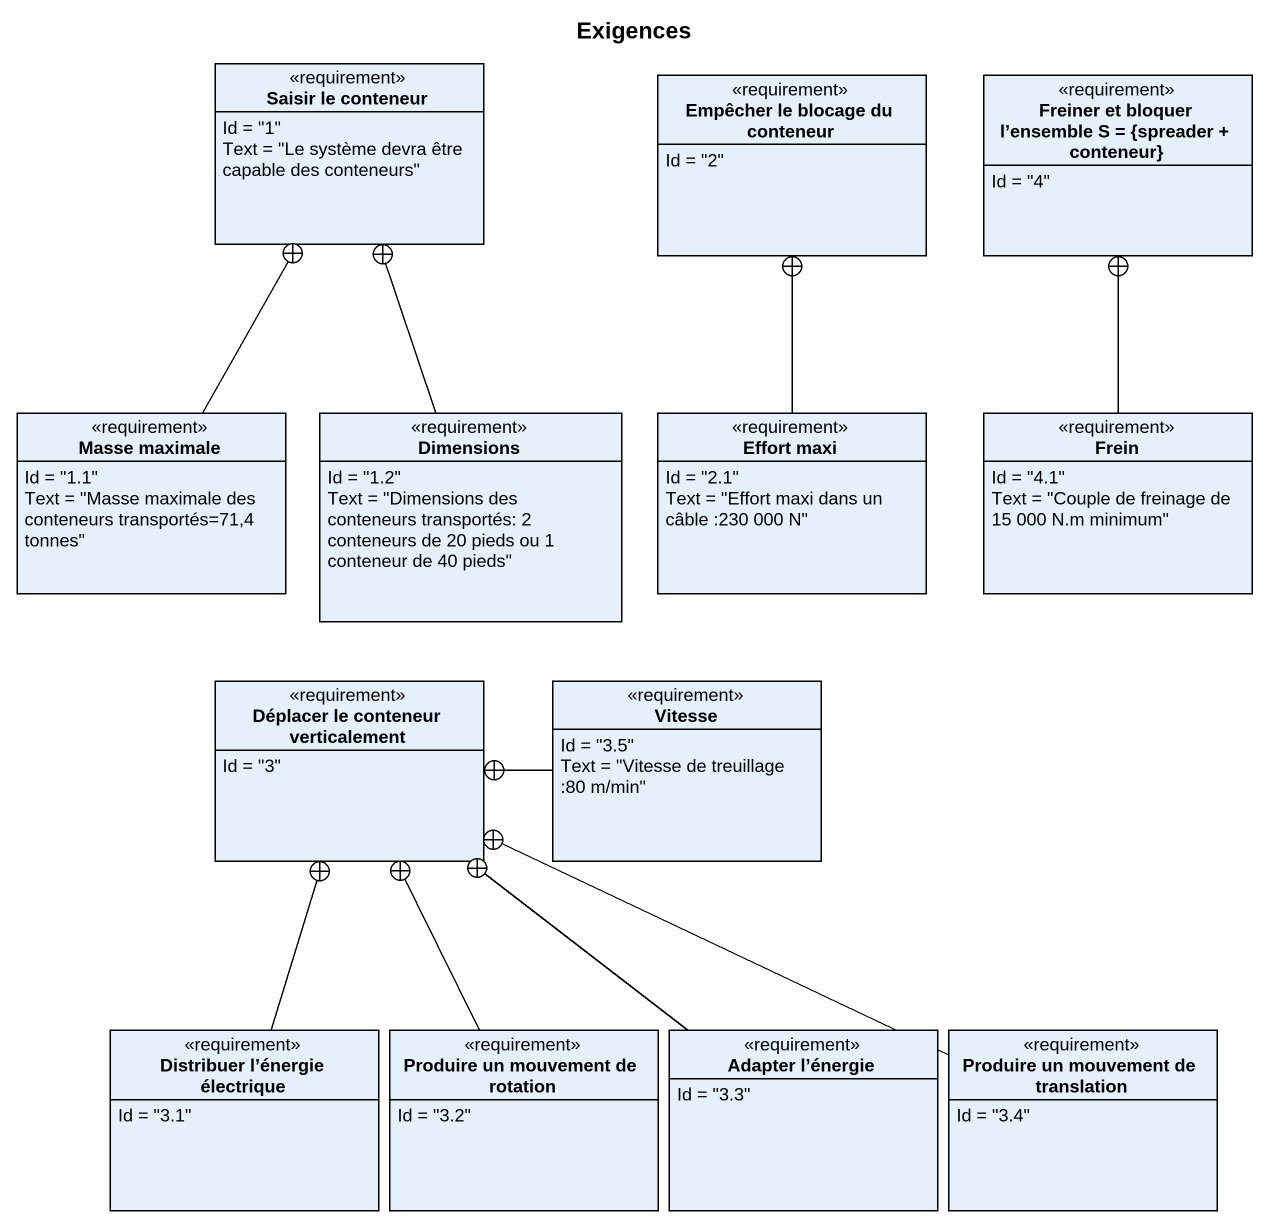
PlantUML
@startuml
title Exigences
hide circle
hide empty members
class "Saisir le conteneur" as Saisir_le_conteneur <<requirement>> {
  Id = "1"
  Text = "Le système devra être capable des conteneurs"
}
class "Empêcher le blocage du conteneur" as Empêcher_le_blocage_du <<requirement>> {
  Id = "2"
}
class "Freiner et bloquer l’ensemble S = {spreader + conteneur}" as Freiner_et_bloquer_l <<requirement>> {
  Id = "4"
}
class "Masse maximale" as Masse_maximale <<requirement>> {
  Id = "1.1"
  Text = "Masse maximale des conteneurs transportés=71,4 tonnes"
}
class Dimensions <<requirement>> {
  Id = "1.2"
  Text = "Dimensions des conteneurs transportés: 2 conteneurs de 20 pieds ou 1 conteneur de 40 pieds"
}
class "Effort maxi" as Effort_maxi <<requirement>> {
  Id = "2.1"
  Text = "Effort maxi dans un câble :230 000 N"
}
class Frein <<requirement>> {
  Id = "4.1"
  Text = "Couple de freinage de 15 000 N.m minimum"
}
class "Déplacer le conteneur verticalement" as Déplacer_le_conteneur <<requirement>> {
  Id = "3"
}
class Vitesse <<requirement>> {
  Id = "3.5"
  Text = "Vitesse de treuillage :80 m/min"
}
class "Distribuer l’énergie électrique" as Distribuer_l_énergie <<requirement>> {
  Id = "3.1"
}
class "Produire un mouvement de rotation" as Produire_un_mouvement_de <<requirement>> {
  Id = "3.2"
}
class "Adapter l’énergie" as Adapter_l_énergie <<requirement>> {
  Id = "3.3"
}
class "Produire un mouvement de translation" as Produire_un_mouvement_de_2 <<requirement>> {
  Id = "3.4"
}
Masse_maximale -up-+ Saisir_le_conteneur
Dimensions -up-+ Saisir_le_conteneur
Effort_maxi -up-+ Empêcher_le_blocage_du
Frein -up-+ Freiner_et_bloquer_l
Vitesse -left-+ Déplacer_le_conteneur
Distribuer_l_énergie -up-+ Déplacer_le_conteneur
Produire_un_mouvement_de -up-+ Déplacer_le_conteneur
Adapter_l_énergie -up-+ Déplacer_le_conteneur
Produire_un_mouvement_de_2 -left-+ Déplacer_le_conteneur
@enduml
